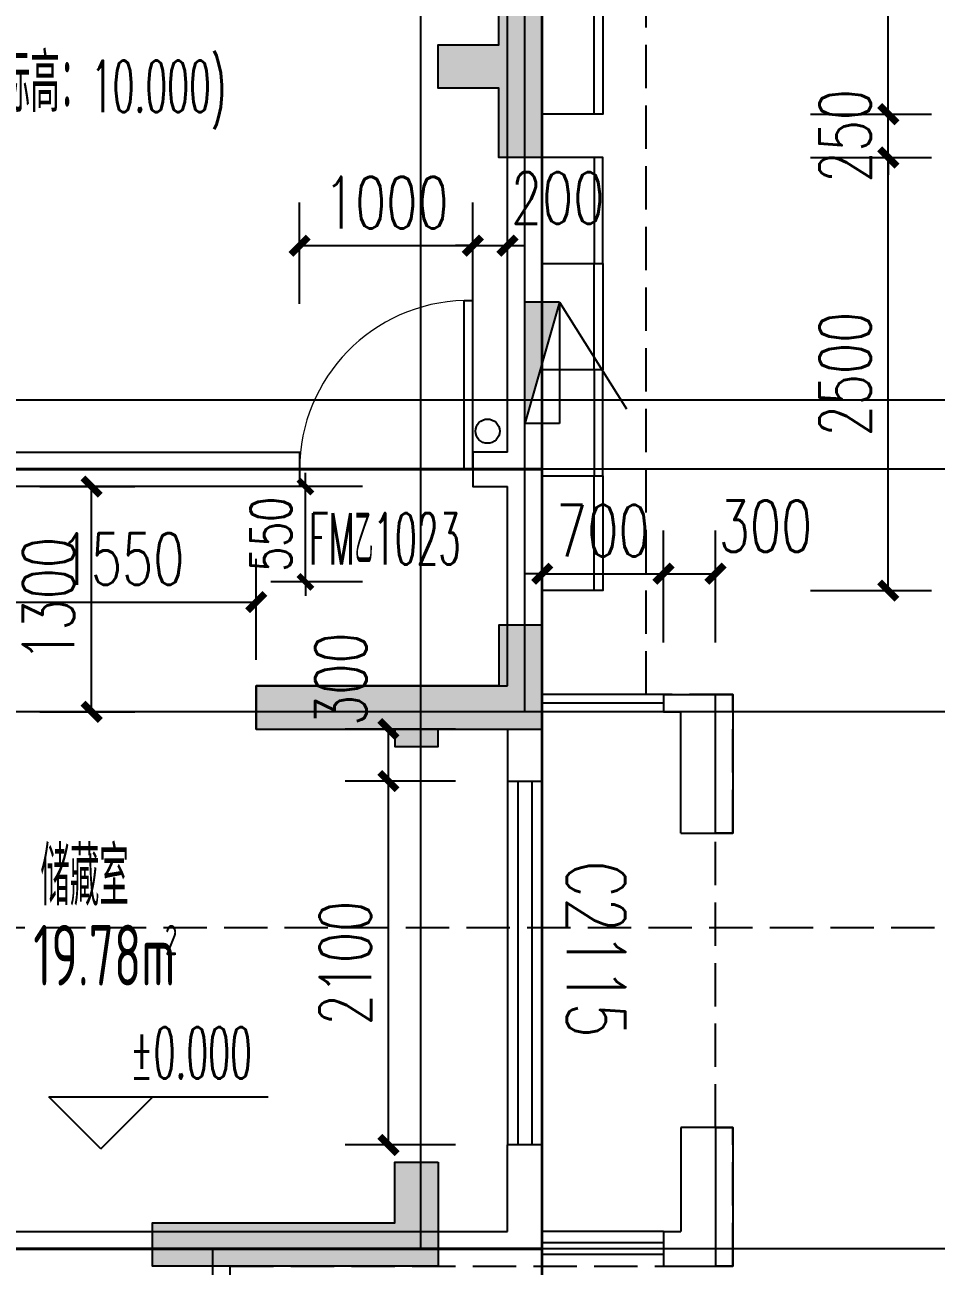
# Model space of a CAD drawing. Extents: x -59851 to 653804, y -249523 to 437614.
# Drawn here: x -1400 to 3860, y 206688 to 213854 of the extents above; entities that cross this region are included whole.
import ezdxf

# ---------------------------------------------------------------- set-up
doc = ezdxf.new("R2010")
doc.units = 0
doc.header["$LTSCALE"] = 1000
doc.header["$MEASUREMENT"] = 0
doc.linetypes.add('DASH', pattern=[0.35, 0.25, -0.1])
for name, color, linetype in [('-消防立管', 1, 'Continuous'), ('A-ROOF', 7, 'Continuous'), ('A-信报箱', 5, 'Continuous'), ('A-外装饰线脚', 7, 'Continuous'), ('A-第三道尺寸线', 105, 'Continuous'), ('AE-FLOR', 151, 'Continuous'), ('DIM_ELEV', 3, 'Continuous'), ('DIM_SYMB', 3, 'Continuous'), ('DOOR_FIRE', 4, 'Continuous'), ('DOOR_FIRE_TEXT', 7, 'Continuous'), ('DOTE', 16, 'Continuous'), ('LVTRY', 5, 'Continuous'), ('PUB_HATCH', 8, 'Continuous'), ('PUB_TEXT', 7, 'Continuous'), ('WALL', 2, 'Continuous'), ('WINDOW', 4, 'Continuous'), ('剪力墙', 6, 'Continuous'), ('栏杆', 142, 'Continuous')]:
    doc.layers.add(name, color=color, linetype=linetype)
doc.layers.add('33计全面积外廓线', color=21, linetype='Continuous', lineweight=35)
doc.styles.add('_TCH_DIM', font='SIMPLEX.shx', dxfattribs={"width": 0.7, "bigfont": 'GBCBIG.shx'})
doc.styles.add('_TCH_DIM_T3', font='SIMPLEX.shx', dxfattribs={"width": 0.705882, "bigfont": 'GBCBIG.shx'})
doc.styles.add('_TCH_WINDOW', font='SIMPLEX.shx', dxfattribs={"width": 0.7, "height": 3.5, "bigfont": 'GBCBIG.shx'})
doc.styles.get("Standard").update_dxf_attribs({"font": 'gbenor.shx', "width": 0.7, "bigfont": 'gbcbig.shx'})
doc.dimstyles.new('_TCH_ARCH&&100', dxfattribs={"dimtxt": 297.5, "dimasz": 100, "dimexe": 250, "dimexo": 300, "dimgap": 100, "dimtad": 1, "dimdec": 0, "dimzin": 0, "dimdsep": 46, "dimtxsty": '_TCH_DIM_T3', "dimblk": 'ARCHTICK', "dimcen": 0.09, "dimclrt": 7, "dimazin": 2, "dimtfac": 1, "dimtdec": 0, "dimtix": 1, "dimtmove": 2, "dimatfit": 3, "dimfxl": 0, "dimtolj": 1, "dimtzin": 0, "dimarcsym": 0})
doc.dimstyles.new('_TCH_ARCH&&80', dxfattribs={"dimtxt": 238, "dimasz": 80, "dimexe": 200, "dimexo": 240, "dimgap": 80, "dimtad": 1, "dimdec": 0, "dimzin": 0, "dimdsep": 46, "dimtxsty": '_TCH_DIM_T3', "dimblk": 'ARCHTICK', "dimcen": 0.09, "dimclrt": 7, "dimazin": 2, "dimtfac": 1, "dimtdec": 0, "dimtix": 1, "dimtmove": 2, "dimatfit": 3, "dimfxl": 0, "dimtolj": 1, "dimtzin": 0, "dimarcsym": 0})

# ---------------------------------------------------------------- blocks, each defined once
blk = doc.blocks.new('zzlk0330')
at = {"layer": 'A-ROOF', "linetype": 'DASH'}
blk.add_lwpolyline([(4586.3, 136588.3), (4586.3, 143088.3), (3986.3, 143088.3), (3986.3, 146388.3), (-213.7, 146388.3), (-213.7, 147288.3), (2686.3, 147288.3), (2686.3, 148088.3), (2586.3, 148088.3), (2586.3, 149788.3), (2686.3, 149788.3), (2686.3, 150588.3), (2186.3, 150588.3), (2186.3, 156988.3), (1586.3, 156988.3), (1586.3, 157888.3), (-8513.7, 157888.3), (-8513.7, 155088.3), (-20113.7, 155088.3)], dxfattribs=at)
blk = doc.blocks.new('xbx0102')
at = {"layer": 'LVTRY'}
for p, q in [((33757.4, 215617.1), (34419.9, 215617.1)), ((35032.4, 215617.1), (34419.9, 215617.1)), ((35032.4, 215617.1), (35644.9, 215617.1)), ((36257.4, 215617.1), (35644.9, 215617.1))]:
    blk.add_line(p, q, dxfattribs=at)
for points in [[(33757.4, 215917.1), (34419.9, 215917.1), (34419.9, 215567.1), (33757.4, 215567.1)], [(35032.4, 215917.1), (34419.9, 215917.1), (34419.9, 215567.1), (35032.4, 215567.1)], [(35032.4, 215917.1), (35644.9, 215917.1), (35644.9, 215567.1), (35032.4, 215567.1)], [(36257.4, 215917.1), (35644.9, 215917.1), (35644.9, 215567.1), (36257.4, 215567.1)]]:
    blk.add_lwpolyline(points, close=True, dxfattribs=at)
blk = doc.blocks.new('shoucengjianliqiang0505')
at = {"layer": 'PUB_HATCH'}
h = blk.add_hatch(color=256, dxfattribs=at)
h.dxf.hatch_style = 1
h.paths.add_polyline_path([(-14847.5, 486543.5), (-14447.5, 486543.5), (-14447.5, 486143.5), (-14847.5, 486143.5)])
h.paths.add_polyline_path([(-8747.5, 486543.5), (-8347.5, 486543.5), (-8347.5, 486143.5), (-8747.5, 486143.5)])
h.paths.add_polyline_path([(-8747.5, 490543.5), (-8347.5, 490543.5), (-8347.5, 490143.5), (-8747.5, 490143.5)])
h.paths.add_polyline_path([(-14847.5, 490543.5), (-14447.5, 490543.5), (-14447.5, 490143.5), (-14847.5, 490143.5)])
h.paths.add_polyline_path([(-14847.5, 482143.5), (-14447.5, 482143.5), (-14447.5, 481743.5), (-14847.5, 481743.5)])
h.paths.add_polyline_path([(-8747.5, 482143.5), (-8347.5, 482143.5), (-8347.5, 481743.5), (-8747.5, 481743.5)])
h.paths.add_polyline_path([(-46847.5, 497943.5), (-46447.5, 497943.5), (-46447.5, 497543.5), (-46847.5, 497543.5)])
h.paths.add_polyline_path([(-46847.5, 501743.5), (-46447.5, 501743.5), (-46447.5, 501343.5), (-46847.5, 501343.5)])
h.paths.add_polyline_path([(-53547.5, 501742.2), (-53147.5, 501742.2), (-53147.5, 501342.2), (-53547.5, 501342.2)])
h.paths.add_polyline_path([(-63047.5, 504093.5), (-63047.5, 504343.5), (-63647.5, 504343.5), (-63647.5, 502543.5), (-63847.5, 502543.5), (-63847.5, 502293.5), (-63397.5, 502293.5), (-63397.5, 504093.5)])
h.paths.add_polyline_path([(-37147.5, 500843.5), (-35547.5, 500843.5), (-35547.5, 497943.5), (-37147.5, 497943.5), (-37147.5, 498143.5), (-35747.5, 498143.5), (-35747.5, 500643.5), (-37147.5, 500643.5)])
h.paths.add_polyline_path([(-29697.5, 483743.5), (-29697.5, 484993.5), (-29447.5, 484993.5), (-29447.5, 483343.5), (-30047.5, 483343.5), (-30047.5, 483743.5)])
h.paths.add_polyline_path([(-33047.5, 484993.5), (-32797.5, 484993.5), (-32797.5, 483743.5), (-32447.5, 483743.5), (-32447.5, 483343.5), (-33047.5, 483343.5)])
h.paths.add_polyline_path([(-36497.5, 483743.5), (-36497.5, 484993.5), (-36247.5, 484993.5), (-36247.5, 483343.5), (-36847.5, 483343.5), (-36847.5, 483743.5)])
h.paths.add_polyline_path([(-43247.5, 484993.5), (-42997.5, 484993.5), (-42997.5, 483743.5), (-42647.5, 483743.5), (-42647.5, 483343.5), (-43247.5, 483343.5)])
h.paths.add_polyline_path([(-50097.5, 483743.5), (-50097.5, 484993.5), (-49847.5, 484993.5), (-49847.5, 483343.5), (-50447.5, 483343.5), (-50447.5, 483743.5)])
h.paths.add_polyline_path([(-56847.5, 484993.5), (-56597.5, 484993.5), (-56597.5, 483743.5), (-56247.5, 483743.5), (-56247.5, 483343.5), (-56847.5, 483343.5)])
h.paths.add_polyline_path([(-63697.5, 485843.5), (-63447.5, 485843.5), (-63447.5, 483343.5), (-64047.5, 483343.5), (-64047.5, 483743.5), (-63697.5, 483743.5)])
h.paths.add_polyline_path([(-54647.5, 492143.5), (-54047.5, 492143.5), (-54047.5, 492543.5), (-54647.5, 492543.5)])
h.paths.add_polyline_path([(-52647.5, 492543.5), (-52047.5, 492543.5), (-52047.5, 492143.5), (-52647.5, 492143.5)])
h.paths.add_polyline_path([(-39047.5, 492543.5), (-38447.5, 492543.5), (-38447.5, 492143.5), (-39047.5, 492143.5)])
h.paths.add_polyline_path([(-45347.5, 495843.5), (-44747.5, 495843.5), (-44747.5, 496243.5), (-45347.5, 496243.5)])
h.paths.add_polyline_path([(-55847.5, 497943.5), (-55247.5, 497943.5), (-55247.5, 497543.5), (-55847.5, 497543.5)])
h.paths.add_polyline_path([(-55847.5, 495843.5), (-55247.5, 495843.5), (-55247.5, 496243.5), (-55847.5, 496243.5)])
h.paths.add_polyline_path([(-60247.5, 495843.5), (-59647.5, 495843.5), (-59647.5, 496243.5), (-60247.5, 496243.5)])
h.paths.add_polyline_path([(-21247.5, 500843.5), (-21247.5, 499443.5), (-21497.5, 499443.5), (-21497.5, 499843.5), (-21847.5, 499843.5), (-21847.5, 500093.5), (-21497.5, 500093.5), (-21497.5, 500843.5)])
h.paths.add_polyline_path([(-42947.5, 497543.5), (-42547.5, 497543.5), (-42547.5, 498143.5), (-42747.5, 498143.5), (-42747.5, 500643.5), (-42147.5, 500643.5), (-42147.5, 500843.5), (-42947.5, 500843.5), (-42947.5, 497943.5)])
h.paths.add_polyline_path([(-21247.5, 496143.5), (-21247.5, 496743.5), (-21497.5, 496743.5), (-21497.5, 496393.5), (-22897.5, 496393.5), (-22897.5, 496143.5), (-22097.5, 496143.5), (-22097.5, 496043.5), (-21847.5, 496043.5), (-21847.5, 496143.5)])
h.paths.add_polyline_path([(-30847.5, 497543.5), (-30847.5, 497943.5), (-32297.5, 497943.5), (-32297.5, 498143.5), (-30647.5, 498143.5), (-30647.5, 497743.5), (-30247.5, 497743.5), (-30247.5, 497543.5)])
h.paths.add_polyline_path([(-18847.5, 489093.5), (-18847.5, 487443.5), (-19097.5, 487443.5), (-19097.5, 487993.5), (-19447.5, 487993.5), (-19447.5, 488243.5), (-19097.5, 488243.5), (-19097.5, 489093.5)])
h.paths.add_polyline_path([(-60022.5, 489043.5), (-60272.5, 489043.5), (-60272.5, 491443.5), (-60022.5, 491443.5), (-60022.5, 489243.5)])
h.paths.add_polyline_path([(-28347.5, 499193.5), (-28347.5, 497543.5), (-28747.5, 497543.5), (-28747.5, 497743.5), (-28547.5, 497743.5), (-28547.5, 499193.5)])
h.paths.add_polyline_path([(-41147.5, 492343.5), (-40447.5, 492343.5), (-40447.5, 490693.5), (-40697.5, 490693.5), (-40697.5, 492093.5), (-41147.5, 492093.5)])
h.paths.add_polyline_path([(-30847.5, 500643.5), (-31347.5, 500643.5), (-31347.5, 503643.5), (-28347.5, 503643.5), (-28347.5, 501443.5), (-28707.5, 501443.5), (-28707.5, 501643.5), (-28547.5, 501643.5), (-28547.5, 503443.5), (-31147.5, 503443.5), (-31147.5, 501643.5), (-30747.5, 501643.5), (-30747.5, 501443.5), (-31147.5, 501443.5), (-31147.5, 500943.5), (-30647.5, 500943.5), (-30647.5, 500643.5)])
h.paths.add_polyline_path([(-42947.5, 495543.5), (-42947.5, 496243.5), (-40447.5, 496243.5), (-40447.5, 493743.5), (-42947.5, 493743.5), (-42947.5, 494443.5), (-42747.5, 494443.5), (-42747.5, 493943.5), (-40647.5, 493943.5), (-40647.5, 496043.5), (-42747.5, 496043.5), (-42747.5, 495543.5)])
h.paths.add_polyline_path([(-21247.5, 502643.5), (-21247.5, 503643.5), (-22897.5, 503643.5), (-22897.5, 503393.5), (-21497.5, 503393.5), (-21497.5, 502643.5)])
h.paths.add_polyline_path([(-22747.5, 492143.5), (-23247.5, 492143.5), (-23247.5, 490493.5), (-22997.5, 490493.5), (-22997.5, 491893.5), (-22747.5, 491893.5)])
h.paths.add_polyline_path([(-22672.5, 488243.5), (-22422.5, 488243.5), (-22422.5, 485743.5), (-22672.5, 485743.5), (-22672.5, 488043.5)])
h.paths.add_polyline_path([(-21847.5, 493643.5), (-21847.5, 493043.5), (-23497.5, 493043.5), (-23497.5, 493293.5), (-22097.5, 493293.5), (-22097.5, 493643.5)])
h.paths.add_polyline_path([(-18847.5, 491543.5), (-18847.5, 492143.5), (-20497.5, 492143.5), (-20497.5, 491893.5), (-19097.5, 491893.5), (-19097.5, 491543.5)])
h.paths.add_polyline_path([(-18847.5, 482443.5), (-18847.5, 481743.5), (-20497.5, 481743.5), (-20497.5, 481993.5), (-19097.5, 481993.5), (-19097.5, 482443.5)])
h.paths.add_polyline_path([(-22047.5, 481743.5), (-22497.5, 481743.5), (-22697.5, 481743.5), (-22697.5, 483343.5), (-23047.5, 483343.5), (-23047.5, 483593.5), (-22447.5, 483593.5), (-22447.5, 481993.5), (-22047.5, 481993.5)])
h.paths.add_polyline_path([(-26797.5, 490843.5), (-26047.5, 490843.5), (-26047.5, 489043.5), (-26297.5, 489043.5), (-26297.5, 490593.5), (-26797.5, 490593.5)])
h.paths.add_polyline_path([(-32447.5, 490843.5), (-33047.5, 490843.5), (-33047.5, 489043.5), (-32797.5, 489043.5), (-32797.5, 490593.5), (-32447.5, 490593.5)])
h.paths.add_polyline_path([(-35847.5, 489293.5), (-36197.5, 489293.5), (-36197.5, 492093.5), (-35847.5, 492093.5), (-35847.5, 492343.5), (-36447.5, 492343.5), (-36447.5, 489043.5), (-36197.5, 489043.5), (-35847.5, 489043.5)])
h.paths.add_polyline_path([(-39872.5, 489243.5), (-39622.5, 489243.5), (-39622.5, 486543.5), (-39872.5, 486543.5), (-39872.5, 489043.5)])
h.paths.add_polyline_path([(-43647.5, 489293.5), (-43297.5, 489293.5), (-43297.5, 492093.5), (-43797.5, 492093.5), (-43797.5, 492343.5), (-43047.5, 492343.5), (-43047.5, 489043.5), (-43297.5, 489043.5), (-43647.5, 489043.5)])
h.paths.add_polyline_path([(-46672.5, 492343.5), (-46422.5, 492343.5), (-46422.5, 489043.5), (-46672.5, 489043.5), (-46672.5, 492143.5)])
h.paths.add_polyline_path([(-53472.5, 489243.5), (-53222.5, 489243.5), (-53222.5, 486543.5), (-53472.5, 486543.5), (-53472.5, 489043.5)])
h.paths.add_polyline_path([(-49447.5, 489293.5), (-49797.5, 489293.5), (-49797.5, 492093.5), (-49297.5, 492093.5), (-49297.5, 492343.5), (-50047.5, 492343.5), (-50047.5, 489043.5), (-49797.5, 489043.5), (-49447.5, 489043.5)])
h.paths.add_polyline_path([(-57247.5, 489293.5), (-56897.5, 489293.5), (-56897.5, 492093.5), (-57247.5, 492093.5), (-57247.5, 492343.5), (-56647.5, 492343.5), (-56647.5, 489043.5), (-56897.5, 489043.5), (-57247.5, 489043.5)])
h.paths.add_polyline_path([(-60047.5, 498643.5), (-60047.5, 497543.5), (-62547.5, 497543.5), (-62547.5, 497793.5), (-60297.5, 497793.5), (-60297.5, 498643.5)])
h.paths.add_polyline_path([(-60047.5, 503543.5), (-60047.5, 504343.5), (-61697.5, 504343.5), (-61697.5, 504093.5), (-60297.5, 504093.5), (-60297.5, 503543.5)])
h.paths.add_polyline_path([(-67047.5, 491343.5), (-67047.5, 492243.5), (-64847.5, 492243.5), (-64847.5, 491993.5), (-66797.5, 491993.5), (-66797.5, 491343.5)])
h.paths.add_polyline_path([(-66447.5, 502543.5), (-67047.5, 502543.5), (-67047.5, 499893.5), (-66797.5, 499893.5), (-66797.5, 502293.5), (-66447.5, 502293.5)])
h.paths.add_polyline_path([(-66447.5, 483343.5), (-67047.5, 483343.5), (-67047.5, 485843.5), (-66797.5, 485843.5), (-66797.5, 483743.5), (-66447.5, 483743.5)])
edge = h.paths.add_edge_path()
edge.add_line((-26247.5, 494693.5), (-26247.5, 492343.5))
edge.add_line((-26247.5, 492343.5), (-26947.5, 492343.5))
edge.add_line((-26947.5, 492343.5), (-26947.5, 492143.5))
edge.add_line((-26947.5, 492143.5), (-26047.5, 492143.5))
edge.add_line((-26047.5, 492143.5), (-26047.5, 494693.5))
edge.add_line((-26247.5, 494693.5), (-26247.5, 495093.5))
edge = h.paths.add_edge_path()
edge.add_line((-26447.5, 483343.5), (-26447.5, 483593.5))
edge.add_line((-26447.5, 483593.5), (-26272.5, 483593.5))
edge.add_line((-26272.5, 483593.5), (-26272.5, 484993.5))
edge.add_line((-26272.5, 484993.5), (-26022.5, 484993.5))
edge.add_line((-26022.5, 484993.5), (-26022.5, 483593.5))
edge.add_line((-26022.5, 483593.5), (-25847.5, 483593.5))
edge.add_line((-25847.5, 483593.5), (-25847.5, 483343.5))
edge.add_line((-25847.5, 483343.5), (-26447.5, 483343.5))
edge.add_line((-26447.5, 483343.5), (-26047.5, 483343.5))
edge = h.paths.add_edge_path()
edge.add_line((-40047.5, 483343.5), (-40047.5, 483743.5))
edge.add_line((-40047.5, 483743.5), (-39872.5, 483743.5))
edge.add_line((-39872.5, 483743.5), (-39872.5, 484993.5))
edge.add_line((-39872.5, 484993.5), (-39622.5, 484993.5))
edge.add_line((-39622.5, 484993.5), (-39622.5, 483743.5))
edge.add_line((-39622.5, 483743.5), (-39447.5, 483743.5))
edge.add_line((-39447.5, 483743.5), (-39447.5, 483343.5))
edge.add_line((-39447.5, 483343.5), (-40047.5, 483343.5))
edge.add_line((-40047.5, 483343.5), (-39647.5, 483343.5))
edge = h.paths.add_edge_path()
edge.add_line((-46847.5, 483343.5), (-46847.5, 483593.5))
edge.add_line((-46847.5, 483593.5), (-46672.5, 483593.5))
edge.add_line((-46672.5, 483593.5), (-46672.5, 484993.5))
edge.add_line((-46672.5, 484993.5), (-46422.5, 484993.5))
edge.add_line((-46422.5, 484993.5), (-46422.5, 483593.5))
edge.add_line((-46422.5, 483593.5), (-46247.5, 483593.5))
edge.add_line((-46247.5, 483593.5), (-46247.5, 483343.5))
edge.add_line((-46247.5, 483343.5), (-46847.5, 483343.5))
edge.add_line((-46847.5, 483343.5), (-46447.5, 483343.5))
edge = h.paths.add_edge_path()
edge.add_line((-53647.5, 483343.5), (-53647.5, 483743.5))
edge.add_line((-53647.5, 483743.5), (-53472.5, 483743.5))
edge.add_line((-53472.5, 483743.5), (-53472.5, 484993.5))
edge.add_line((-53472.5, 484993.5), (-53222.5, 484993.5))
edge.add_line((-53222.5, 484993.5), (-53222.5, 483743.5))
edge.add_line((-53222.5, 483743.5), (-53047.5, 483743.5))
edge.add_line((-53047.5, 483743.5), (-53047.5, 483343.5))
edge.add_line((-53047.5, 483343.5), (-53647.5, 483343.5))
edge.add_line((-53647.5, 483343.5), (-53247.5, 483343.5))
edge = h.paths.add_edge_path()
edge.add_line((-60447.5, 483343.5), (-60447.5, 483593.5))
edge.add_line((-60447.5, 483593.5), (-60272.5, 483593.5))
edge.add_line((-60272.5, 483593.5), (-60272.5, 484993.5))
edge.add_line((-60272.5, 484993.5), (-60022.5, 484993.5))
edge.add_line((-60022.5, 484993.5), (-60022.5, 483593.5))
edge.add_line((-60022.5, 483593.5), (-59847.5, 483593.5))
edge.add_line((-59847.5, 483593.5), (-59847.5, 483343.5))
edge.add_line((-59847.5, 483343.5), (-60447.5, 483343.5))
edge.add_line((-60447.5, 483343.5), (-60047.5, 483343.5))
at = {"layer": '剪力墙', "color": 6, "linetype": 'Continuous'}
for points in [[(-21247.5, 500843.5), (-21247.5, 499443.5), (-21497.5, 499443.5), (-21497.5, 499843.5), (-21847.5, 499843.5), (-21847.5, 500093.5), (-21497.5, 500093.5), (-21497.5, 500843.5)], [(-21247.5, 496143.5), (-21247.5, 496743.5), (-21497.5, 496743.5), (-21497.5, 496393.5), (-22897.5, 496393.5), (-22897.5, 496143.5), (-22097.5, 496143.5), (-22097.5, 496043.5), (-21847.5, 496043.5), (-21847.5, 496143.5)], [(-21847.5, 493643.5), (-21847.5, 493043.5), (-23497.5, 493043.5), (-23497.5, 493293.5), (-22097.5, 493293.5), (-22097.5, 493643.5)]]:
    blk.add_lwpolyline(points, close=True, dxfattribs=at)
blk = doc.blocks.new('XHS1')
at = {"layer": '-消防立管'}
blk.add_hatch(color=253, dxfattribs=at).paths.add_polyline_path([(918395.2, -437306.6), (918595.2, -438006.6), (918595.2, -437306.6)])
for p, q in [((918395.2, -437306.6), (918595.2, -438006.6)), ((918395.2, -437306.6), (918395.2, -438006.6)), ((918395.2, -437306.6), (918595.2, -437306.6)), ((918595.2, -438006.6), (918595.2, -437306.6)), ((918395.2, -438006.6), (918595.2, -438006.6))]:
    blk.add_line(p, q, dxfattribs=at)
at = {"ltscale": 0.5}
blk.add_line((918395.2, -437306.6), (918008.9, -437922.4), dxfattribs=at)
blk = doc.blocks.new('_ArchTick')
at = {"color": 0, "linetype": 'ByBlock', "const_width": 0.4}
blk.add_lwpolyline([(-0.5, -0.5), (0.5, 0.5)], dxfattribs=at)
blk = doc.blocks.new('*D1171')
at = {"layer": 'A-第三道尺寸线', "color": 0, "lineweight": -2, "transparency": 16777216}
for p, q in [((1586.3, 210288.3), (1586.3, 210935.5)), ((2286.3, 210288.3), (2286.3, 210935.5)), ((1586.3, 210685.5), (1486.3, 210685.5)), ((1586.3, 210685.5), (2286.3, 210685.5)), ((2286.3, 210685.5), (2386.3, 210685.5))]:
    blk.add_line(p, q, dxfattribs=at)
at = {"layer": 'Defpoints', "color": 0, "transparency": 16777216}
for p in [(2286.3, 210685.5), (1586.3, 209988.3), (2286.3, 209988.3)]:
    blk.add_point(p, dxfattribs=at)
at = {"layer": 'A-第三道尺寸线', "color": 0, "lineweight": -2, "transparency": 16777216, "xscale": 100, "yscale": 100, "zscale": 100}
blk.add_blockref('_ArchTick', (1586.3, 210685.5), dxfattribs=at)
at = {"layer": 'A-第三道尺寸线', "color": 0, "lineweight": -2, "transparency": 16777216, "xscale": 100, "yscale": 100, "zscale": 100, "rotation": 180}
blk.add_blockref('_ArchTick', (2286.3, 210685.5), dxfattribs=at)
at = {"layer": 'A-第三道尺寸线', "color": 7, "transparency": 16777216, "insert": (1936.3, 210934.2), "char_height": 297.5, "attachment_point": 5, "style": '_TCH_DIM_T3'}
blk.add_mtext('\\A1;700', dxfattribs=at)
blk = doc.blocks.new('*D1172')
at = {"layer": 'A-第三道尺寸线', "color": 0, "lineweight": -2, "transparency": 16777216}
for p, q in [((2286.3, 210288.3), (2286.3, 210935.5)), ((2586.3, 210288.3), (2586.3, 210935.5)), ((2286.3, 210685.5), (2586.3, 210685.5))]:
    blk.add_line(p, q, dxfattribs=at)
at = {"layer": 'Defpoints', "color": 0, "transparency": 16777216}
for p in [(2586.3, 210685.5), (2286.3, 209988.3), (2586.3, 209988.3)]:
    blk.add_point(p, dxfattribs=at)
at = {"layer": 'A-第三道尺寸线', "color": 0, "lineweight": -2, "transparency": 16777216, "xscale": 100, "yscale": 100, "zscale": 100, "rotation": 180}
blk.add_blockref('_ArchTick', (2286.3, 210685.5), dxfattribs=at)
at = {"layer": 'A-第三道尺寸线', "color": 0, "lineweight": -2, "transparency": 16777216, "xscale": 100, "yscale": 100, "zscale": 100}
blk.add_blockref('_ArchTick', (2586.3, 210685.5), dxfattribs=at)
at = {"layer": 'A-第三道尺寸线', "color": 7, "transparency": 16777216, "insert": (2875.3, 210960.5), "char_height": 297.5, "attachment_point": 5, "style": '_TCH_DIM_T3'}
blk.add_mtext('\\A1;300', dxfattribs=at)
blk = doc.blocks.new('*D2117')
at = {"layer": 'A-第三道尺寸线', "color": 0, "lineweight": -2, "transparency": 16777216}
for p, q in [((219.9, 211188.3), (219.9, 211268.3)), ((549.9, 211188.3), (19.9, 211188.3)), ((219.9, 210638.3), (219.9, 211188.3)), ((549.9, 210638.3), (19.9, 210638.3)), ((219.9, 210638.3), (219.9, 210558.3))]:
    blk.add_line(p, q, dxfattribs=at)
at = {"layer": 'Defpoints', "color": 0, "transparency": 16777216}
for p in [(219.9, 211188.3), (789.9, 211188.3), (789.9, 210638.3)]:
    blk.add_point(p, dxfattribs=at)
at = {"layer": 'A-第三道尺寸线', "color": 0, "lineweight": -2, "transparency": 16777216, "xscale": 80, "yscale": 80, "zscale": 80}
for p, rotation in [((219.9, 211188.3), 270), ((219.9, 210638.3), 90)]:
    blk.add_blockref('_ArchTick', p, dxfattribs=dict(at, rotation=rotation))
at = {"layer": 'A-第三道尺寸线', "color": 7, "transparency": 16777216, "insert": (20.9, 210913.3), "char_height": 238, "attachment_point": 5, "rotation": 90, "style": '_TCH_DIM_T3'}
blk.add_mtext('\\A1;550', dxfattribs=at)
blk = doc.blocks.new('*D2816')
at = {"layer": 'A-第三道尺寸线', "color": 0, "lineweight": -2, "transparency": 16777216}
for p, q in [((3135.7, 215838.3), (3834.1, 215838.3)), ((3584.1, 213338.3), (3584.1, 215838.3)), ((3135.7, 213338.3), (3834.1, 213338.3))]:
    blk.add_line(p, q, dxfattribs=at)
at = {"layer": 'Defpoints', "color": 0, "transparency": 16777216}
for p in [(2835.7, 215838.3), (3584.1, 215838.3), (2835.7, 213338.3)]:
    blk.add_point(p, dxfattribs=at)
at = {"layer": 'A-第三道尺寸线', "color": 0, "lineweight": -2, "transparency": 16777216, "xscale": 100, "yscale": 100, "zscale": 100}
for p, rotation in [((3584.1, 215838.3), 90), ((3584.1, 213338.3), 270)]:
    blk.add_blockref('_ArchTick', p, dxfattribs=dict(at, rotation=rotation))
at = {"layer": 'A-第三道尺寸线', "color": 7, "transparency": 16777216, "insert": (3335.3, 214588.3), "char_height": 297.5, "attachment_point": 5, "rotation": 90, "style": '_TCH_DIM_T3'}
blk.add_mtext('\\A1;2500', dxfattribs=at)
blk = doc.blocks.new('*D2817')
at = {"layer": 'A-第三道尺寸线', "color": 0, "lineweight": -2, "transparency": 16777216}
for p, q in [((3584.1, 213338.3), (3584.1, 213438.3)), ((3135.7, 213338.3), (3834.1, 213338.3)), ((3584.1, 213088.3), (3584.1, 213338.3)), ((3135.7, 213088.3), (3834.1, 213088.3)), ((3584.1, 213088.3), (3584.1, 212988.3))]:
    blk.add_line(p, q, dxfattribs=at)
at = {"layer": 'Defpoints', "color": 0, "transparency": 16777216}
for p in [(2835.7, 213338.3), (3584.1, 213338.3), (2835.7, 213088.3)]:
    blk.add_point(p, dxfattribs=at)
at = {"layer": 'A-第三道尺寸线', "color": 0, "lineweight": -2, "transparency": 16777216, "xscale": 100, "yscale": 100, "zscale": 100}
for p, rotation in [((3584.1, 213338.3), 270), ((3584.1, 213088.3), 90)]:
    blk.add_blockref('_ArchTick', p, dxfattribs=dict(at, rotation=rotation))
at = {"layer": 'A-第三道尺寸线', "color": 7, "transparency": 16777216, "insert": (3335.3, 213213.3), "char_height": 297.5, "attachment_point": 5, "rotation": 90, "style": '_TCH_DIM_T3'}
blk.add_mtext('\\A1;250', dxfattribs=at)
blk = doc.blocks.new('*D2818')
at = {"layer": 'A-第三道尺寸线', "color": 0, "lineweight": -2, "transparency": 16777216}
for p, q in [((3135.7, 213088.3), (3834.1, 213088.3)), ((3584.1, 210588.3), (3584.1, 213088.3)), ((3135.7, 210588.3), (3834.1, 210588.3))]:
    blk.add_line(p, q, dxfattribs=at)
at = {"layer": 'Defpoints', "color": 0, "transparency": 16777216}
for p in [(2835.7, 213088.3), (3584.1, 213088.3), (2835.7, 210588.3)]:
    blk.add_point(p, dxfattribs=at)
at = {"layer": 'A-第三道尺寸线', "color": 0, "lineweight": -2, "transparency": 16777216, "xscale": 100, "yscale": 100, "zscale": 100}
for p, rotation in [((3584.1, 213088.3), 90), ((3584.1, 210588.3), 270)]:
    blk.add_blockref('_ArchTick', p, dxfattribs=dict(at, rotation=rotation))
at = {"layer": 'A-第三道尺寸线', "color": 7, "transparency": 16777216, "insert": (3335.3, 211838.3), "char_height": 297.5, "attachment_point": 5, "rotation": 90, "style": '_TCH_DIM_T3'}
blk.add_mtext('\\A1;2500', dxfattribs=at)
blk = doc.blocks.new('shoucengxianjiao0328')
at = {"layer": 'A-外装饰线脚'}
for points in [[(-182245.6, 170086.2), (-182145.6, 170086.2), (-182145.6, 169286.2), (-182245.6, 169286.2)], [(-182245.6, 167586.2), (-182145.6, 167586.2), (-182145.6, 166786.2), (-182245.6, 166786.2)]]:
    blk.add_lwpolyline(points, dxfattribs=at)
blk = doc.blocks.new('roofzhouxian')
at = {"layer": 'DOTE'}
for p, q in [((-2992.1, -294294.7), (-2992.1, -279123.5)), ((-2392.1, -291194.7), (-2392.1, -279123.5)), ((11693.8, -289394.7), (-25892.1, -289394.7)), ((11693.8, -289794.7), (-49367, -289794.7)), ((11693.8, -291194.7), (-25892.1, -291194.7)), ((11693.8, -294294.7), (-7192.1, -294294.7)), ((-4192.1, -309503), (-4192.1, -294294.7))]:
    blk.add_line(p, q, dxfattribs=at)
blk = doc.blocks.new('$DorLib2D$00000001')
for p, q in [((0.45, 0.975), (0.5, 0.975)), ((0.45, 0), (0.45, 0.975)), ((0.5, 0), (0.5, 0.975)), ((0.5, 0), (0.45, 0))]:
    blk.add_line(p, q)
at = {"lineweight": 13}
blk.add_arc((0.475, 0), 0.975, 91.46928, 180, dxfattribs=at)
blk = doc.blocks.new('*D3598')
at = {"layer": 'A-第三道尺寸线', "color": 0, "lineweight": -2, "transparency": 16777216}
for p, q in [((1086.3, 209488.3), (449, 209488.3)), ((699, 207388.3), (699, 209488.3)), ((1086.3, 207388.3), (449, 207388.3))]:
    blk.add_line(p, q, dxfattribs=at)
at = {"layer": 'Defpoints', "color": 0, "transparency": 16777216}
for p in [(699, 209488.3), (1386.3, 209488.3), (1386.3, 207388.3)]:
    blk.add_point(p, dxfattribs=at)
at = {"layer": 'A-第三道尺寸线', "color": 0, "lineweight": -2, "transparency": 16777216, "xscale": 100, "yscale": 100, "zscale": 100}
for p, rotation in [((699, 209488.3), 90), ((699, 207388.3), 270)]:
    blk.add_blockref('_ArchTick', p, dxfattribs=dict(at, rotation=rotation))
at = {"layer": 'A-第三道尺寸线', "color": 7, "transparency": 16777216, "insert": (450.2, 208438.3), "char_height": 297.5, "attachment_point": 5, "rotation": 90, "style": '_TCH_DIM_T3'}
blk.add_mtext('\\A1;2100', dxfattribs=at)
blk = doc.blocks.new('*D3599')
at = {"layer": 'A-第三道尺寸线', "color": 0, "lineweight": -2, "transparency": 16777216}
for p, q in [((1086.3, 209788.3), (449, 209788.3)), ((699, 209488.3), (699, 209788.3)), ((1086.3, 209488.3), (449, 209488.3))]:
    blk.add_line(p, q, dxfattribs=at)
at = {"layer": 'Defpoints', "color": 0, "transparency": 16777216}
for p in [(699, 209788.3), (1386.3, 209788.3), (1386.3, 209488.3)]:
    blk.add_point(p, dxfattribs=at)
at = {"layer": 'A-第三道尺寸线', "color": 0, "lineweight": -2, "transparency": 16777216, "xscale": 100, "yscale": 100, "zscale": 100}
for p, rotation in [((699, 209788.3), 90), ((699, 209488.3), 270)]:
    blk.add_blockref('_ArchTick', p, dxfattribs=dict(at, rotation=rotation))
at = {"layer": 'A-第三道尺寸线', "color": 7, "transparency": 16777216, "insert": (424, 210077.3), "char_height": 297.5, "attachment_point": 5, "rotation": 90, "style": '_TCH_DIM_T3'}
blk.add_mtext('\\A1;300', dxfattribs=at)
blk = doc.blocks.new('*D3608')
at = {"layer": 'A-第三道尺寸线', "color": 0, "lineweight": -2, "transparency": 16777216}
for p, q in [((186.3, 212244.3), (186.3, 212829.5)), ((1186.3, 212244.3), (1186.3, 212829.5)), ((186.3, 212579.5), (1186.3, 212579.5))]:
    blk.add_line(p, q, dxfattribs=at)
at = {"layer": 'Defpoints', "color": 0, "transparency": 16777216}
for p in [(1186.3, 212579.5), (186.3, 211944.3), (1186.3, 211944.3)]:
    blk.add_point(p, dxfattribs=at)
at = {"layer": 'A-第三道尺寸线', "color": 0, "lineweight": -2, "transparency": 16777216, "xscale": 100, "yscale": 100, "zscale": 100, "rotation": 180}
blk.add_blockref('_ArchTick', (186.3, 212579.5), dxfattribs=at)
at = {"layer": 'A-第三道尺寸线', "color": 0, "lineweight": -2, "transparency": 16777216, "xscale": 100, "yscale": 100, "zscale": 100}
blk.add_blockref('_ArchTick', (1186.3, 212579.5), dxfattribs=at)
at = {"layer": 'A-第三道尺寸线', "color": 7, "transparency": 16777216, "insert": (686.3, 212828.2), "char_height": 297.5, "attachment_point": 5, "style": '_TCH_DIM_T3'}
blk.add_mtext('\\A1;1000', dxfattribs=at)
blk = doc.blocks.new('*D3609')
at = {"layer": 'A-第三道尺寸线', "color": 0, "lineweight": -2, "transparency": 16777216}
for p, q in [((1186.3, 212244.3), (1186.3, 212829.5)), ((1386.3, 212244.3), (1386.3, 212829.5)), ((1186.3, 212579.5), (1086.3, 212579.5)), ((1186.3, 212579.5), (1386.3, 212579.5)), ((1386.3, 212579.5), (1486.3, 212579.5))]:
    blk.add_line(p, q, dxfattribs=at)
at = {"layer": 'Defpoints', "color": 0, "transparency": 16777216}
for p in [(1386.3, 212579.5), (1186.3, 211944.3), (1386.3, 211944.3)]:
    blk.add_point(p, dxfattribs=at)
at = {"layer": 'A-第三道尺寸线', "color": 0, "lineweight": -2, "transparency": 16777216, "xscale": 100, "yscale": 100, "zscale": 100}
blk.add_blockref('_ArchTick', (1186.3, 212579.5), dxfattribs=at)
at = {"layer": 'A-第三道尺寸线', "color": 0, "lineweight": -2, "transparency": 16777216, "xscale": 100, "yscale": 100, "zscale": 100, "rotation": 180}
blk.add_blockref('_ArchTick', (1386.3, 212579.5), dxfattribs=at)
at = {"layer": 'A-第三道尺寸线', "color": 7, "transparency": 16777216, "insert": (1675.3, 212854.5), "char_height": 297.5, "attachment_point": 5, "style": '_TCH_DIM_T3'}
blk.add_mtext('\\A1;200', dxfattribs=at)
blk = doc.blocks.new('*D3610')
at = {"layer": 'A-第三道尺寸线', "color": 0, "lineweight": -2, "transparency": 16777216}
for p, q in [((-1313.7, 211188.3), (-764, 211188.3)), ((-1014, 209888.3), (-1014, 211188.3)), ((-1313.7, 209888.3), (-764, 209888.3))]:
    blk.add_line(p, q, dxfattribs=at)
at = {"layer": 'Defpoints', "color": 0, "transparency": 16777216}
for p in [(-1613.7, 211188.3), (-1014, 211188.3), (-1613.7, 209888.3)]:
    blk.add_point(p, dxfattribs=at)
at = {"layer": 'A-第三道尺寸线', "color": 0, "lineweight": -2, "transparency": 16777216, "xscale": 100, "yscale": 100, "zscale": 100}
for p, rotation in [((-1014, 211188.3), 90), ((-1014, 209888.3), 270)]:
    blk.add_blockref('_ArchTick', p, dxfattribs=dict(at, rotation=rotation))
at = {"layer": 'A-第三道尺寸线', "color": 7, "transparency": 16777216, "insert": (-1262.7, 210538.3), "char_height": 297.5, "attachment_point": 5, "rotation": 90, "style": '_TCH_DIM_T3'}
blk.add_mtext('\\A1;1300', dxfattribs=at)
blk = doc.blocks.new('*D3613')
at = {"layer": 'A-第三道尺寸线', "color": 0, "lineweight": -2, "transparency": 16777216}
for p, q in [((-1613.7, 210188.3), (-1613.7, 210772)), ((-63.7, 210188.3), (-63.7, 210772)), ((-1613.7, 210522), (-63.7, 210522))]:
    blk.add_line(p, q, dxfattribs=at)
at = {"layer": 'Defpoints', "color": 0, "transparency": 16777216}
for p in [(-63.7, 210522), (-1613.7, 209888.3), (-63.7, 209888.3)]:
    blk.add_point(p, dxfattribs=at)
at = {"layer": 'A-第三道尺寸线', "color": 0, "lineweight": -2, "transparency": 16777216, "xscale": 100, "yscale": 100, "zscale": 100, "rotation": 180}
blk.add_blockref('_ArchTick', (-1613.7, 210522), dxfattribs=at)
at = {"layer": 'A-第三道尺寸线', "color": 0, "lineweight": -2, "transparency": 16777216, "xscale": 100, "yscale": 100, "zscale": 100}
blk.add_blockref('_ArchTick', (-63.7, 210522), dxfattribs=at)
at = {"layer": 'A-第三道尺寸线', "color": 7, "transparency": 16777216, "insert": (-838.7, 210770.8), "char_height": 297.5, "attachment_point": 5, "style": '_TCH_DIM_T3'}
blk.add_mtext('\\A1;1550', dxfattribs=at)

msp = doc.modelspace()

# ---------------------------------------------------------------- linework, layer by layer
at = {"layer": '-消防立管'}
msp.add_circle((1271, 211508.5), 70, dxfattribs=at)
at = {"layer": '33计全面积外廓线'}
for points in [[(-20013.7, 211688.3), (-7913.7, 211688.3), (-7913.7, 211288.3), (1586.3, 211288.3), (1586.3, 215838.3), (2686.3, 215838.3), (2686.3, 217288.3), (986.3, 217288.3), (986.3, 218188.3), (36.3, 218188.3), (-713.7, 217288.3), (-3713.7, 217288.3), (-4463.7, 218188.3), (-5413.7, 218188.3), (-5413.7, 217288.3), (-8513.7, 217288.3), (-8513.7, 214488.3), (-23713.7, 214488.3), (-23713.7, 207488.3), (-17713.7, 207488.3), (-17713.7, 209788.3), (-20013.7, 209788.3)], [(-3313.7, 211288.3), (-3313.7, 206788.3), (1586.3, 206788.3), (1586.3, 211288.3)]]:
    msp.add_lwpolyline(points, close=True, dxfattribs=at)
msp.add_lwpolyline([(-44213.7, 195388.3), (14486.3, 195388.3), (14486.3, 204188.3), (7986.3, 204188.3), (7986.3, 200188.3), (3986.3, 200188.3), (3986.3, 205788.3), (1586.3, 205788.3), (1586.3, 206788.3), (-3313.7, 206788.3), (-3313.7, 211288.3), (-7913.7, 211288.3), (-7913.7, 211688.3), (-20013.7, 211688.3), (-20013.7, 209788.3), (-17713.7, 209788.3), (-17713.7, 207488.3), (-23713.7, 207488.3)], dxfattribs=at)
at = {"layer": 'AE-FLOR'}
for points in [[(2286.3, 209988.3), (1586.3, 209988.3)], [(2286.3, 209888.3), (1586.3, 209888.3)], [(2286.3, 206888.3), (1586.3, 206888.3)]]:
    msp.add_lwpolyline(points, dxfattribs=at)
at = {"layer": 'DIM_ELEV'}
for p, q in [((-960.5, 207366.5), (-1260.5, 207666.5)), ((-1260.5, 207666.5), (5.5, 207666.5)), ((-960.5, 207366.5), (-660.5, 207666.5))]:
    msp.add_line(p, q, dxfattribs=at)
at = {"layer": 'DIM_SYMB', "linetype": 'DASH'}
msp.add_lwpolyline([(-45400, 208643.5), (4300.5, 208643.5)], dxfattribs=at)
at = {"layer": 'WALL'}
for p, q in [((1386.3, 211388.3), (1386.3, 215838.3)), ((1586.3, 211288.3), (1586.3, 215838.3)), ((1586.3, 209788.3), (1586.3, 211288.3)), ((1386.3, 210038.3), (1386.3, 211188.3)), ((-63.7, 209888.3), (-63.7, 210038.3)), ((-63.7, 210038.3), (1386.3, 210038.3)), ((2286.3, 209988.3), (2586.3, 209988.3)), ((2286.3, 209988.3), (2286.3, 209888.3)), ((2586.3, 209188.3), (2586.3, 209988.3)), ((-63.7, 209788.3), (-63.7, 209888.3)), ((2286.3, 209888.3), (2386.3, 209888.3)), ((2386.3, 209188.3), (2386.3, 209888.3)), ((-63.7, 209788.3), (1586.3, 209788.3)), ((1386.3, 209788.3), (1386.3, 209488.3)), ((1586.3, 209488.3), (1586.3, 209788.3)), ((1386.3, 209488.3), (1586.3, 209488.3)), ((1386.3, 209488.3), (1586.3, 209488.3)), ((2386.3, 209188.3), (2586.3, 209188.3)), ((2386.3, 207488.3), (2386.3, 206888.3)), ((2586.3, 207488.3), (2386.3, 207488.3)), ((2586.3, 207488.3), (2586.3, 206688.3)), ((1386.3, 206888.3), (1386.3, 207388.3)), ((1586.3, 207388.3), (1386.3, 207388.3)), ((1586.3, 206788.3), (1586.3, 207388.3)), ((-3213.7, 206888.3), (-313.7, 206888.3)), ((-313.7, 206888.3), (1386.3, 206888.3)), ((2286.3, 206888.3), (2386.3, 206888.3)), ((2286.3, 206888.3), (2286.3, 206688.3)), ((1586.3, 205788.3), (1586.3, 206788.3)), ((2286.3, 206688.3), (2586.3, 206688.3))]:
    msp.add_line(p, q, dxfattribs=at)
for points in [[(-1563.7, 211388.3), (186.3, 211388.3), (186.3, 211188.3), (-3213.7, 211188.3)], [(1386.3, 211388.3), (1186.3, 211388.3), (1186.3, 211188.3), (1386.3, 211188.3)]]:
    msp.add_lwpolyline(points, dxfattribs=at)
at = {"layer": 'WINDOW'}
for p, q in [((1386.3, 209488.3), (1386.3, 207388.3)), ((1446.3, 209488.3), (1446.3, 207388.3)), ((1526.3, 209488.3), (1526.3, 207388.3)), ((1586.3, 209488.3), (1586.3, 207388.3))]:
    msp.add_line(p, q, dxfattribs=at)
at = {"layer": '栏杆'}
for points in [[(2286.3, 209938.3), (1586.3, 209938.3)], [(2286.3, 206822.3), (1586.3, 206822.3)], [(2286.3, 206756.3), (1586.3, 206756.3)]]:
    msp.add_lwpolyline(points, dxfattribs=at)

# ---------------------------------------------------------------- block references
at = {"layer": '-消防立管', "xscale": -1}
msp.add_blockref('XHS1', (920081.5, 649559.2), dxfattribs=at)
for name, p in [('roofzhouxian', (3878.4, 501083)), ('shoucengxianjiao0328', (184831.9, 39902.1)), ('zzlk0330', (0, 59400)), ('shoucengjianliqiang0505', (22833.8, -286355.2))]:
    msp.add_blockref(name, p)
at = {"layer": 'A-信报箱', "rotation": 90}
for p in [(217503.4, 179581), (217503.4, 176831)]:
    msp.add_blockref('xbx0102', p, dxfattribs=at)
at = {"layer": 'DOOR_FIRE', "xscale": 1000, "yscale": 1000, "zscale": 200}
msp.add_blockref('$DorLib2D$00000001', (686.3, 211288.3), dxfattribs=at)

# ---------------------------------------------------------------- texts
at = {"layer": 'DOOR_FIRE_TEXT', "style": '_TCH_WINDOW', "width": 0.494118}
msp.add_text('FM乙1023', height=297.5, dxfattribs=at).set_placement((239.8, 210738.3))
at = {"layer": 'PUB_TEXT', "style": '_TCH_DIM'}
for s, height, width, p in [('绝对标高：', 337.59, 0.7, (-1878.8, 213350.2)), ('10.000)', 297.5, 0.494118, (-1018.7, 213350.2)), ('%%P0.000', 297.5, 0.494118, (-794.5, 207771.5))]:
    msp.add_text(s, height=height, dxfattribs=dict(at, width=width)).set_placement(p)
at = {"layer": 'PUB_TEXT', "width": 0.7}
for s, height, p in [('储藏室', 337.59, (-1309.9, 208769.8)), ('19.78m', 350, (-1350.9, 208308.4)), ('2', 175, (-590.2, 208483.4))]:
    msp.add_text(s, height=height, dxfattribs=at).set_placement(p)
at = {"layer": 'PUB_TEXT', "style": '_TCH_DIM', "width": 0.7}
msp.add_text('C2115', height=337.59, rotation=270, dxfattribs=at).set_placement((1727.8, 209028.9))

# ---------------------------------------------------------------- dimensions: what is measured, and where the dimension line sits
at = {"layer": 'A-第三道尺寸线'}
for p1, p2, distance, dimstyle, picture, middle in [((2835.7, 213338.3), (2835.7, 215838.3), -748.4, '_TCH_ARCH&&100', '*D2816', (3335.3, 214588.3)), ((2835.7, 213088.3), (2835.7, 213338.3), -748.4, '_TCH_ARCH&&100', '*D2817', (3335.3, 213213.3)), ((2835.7, 210588.3), (2835.7, 213088.3), -748.4, '_TCH_ARCH&&100', '*D2818', (3335.3, 211838.3)), ((186.3, 211944.3), (1186.3, 211944.3), 635.2, '_TCH_ARCH&&100', '*D3608', (686.3, 212828.2)), ((-1613.7, 209888.3), (-1613.7, 211188.3), -599.7, '_TCH_ARCH&&100', '*D3610', (-1262.7, 210538.3)), ((789.9, 210638.3), (789.9, 211188.3), 570, '_TCH_ARCH&&80', '*D2117', (20.9, 210913.3)), ((1586.3, 209988.3), (2286.3, 209988.3), 697.2, '_TCH_ARCH&&100', '*D1171', (1936.3, 210934.2)), ((-1613.7, 209888.3), (-63.7, 209888.3), 633.7, '_TCH_ARCH&&100', '*D3613', (-838.7, 210770.8)), ((1386.3, 207388.3), (1386.3, 209488.3), 687.3, '_TCH_ARCH&&100', '*D3598', (450.2, 208438.3))]:
    dim = msp.add_aligned_dim(p1=p1, p2=p2, distance=distance, dimstyle=dimstyle, dxfattribs=at)
    dim.commit()
    dim.dimension.update_dxf_attribs({"geometry": picture, "text_midpoint": middle})
for base, p1, p2, angle, picture, middle in [((1386.3, 212579.5), (1186.3, 211944.3), (1386.3, 211944.3), 0, '*D3609', (1675.3, 212854.5)), ((2586.3, 210685.5), (2286.3, 209988.3), (2586.3, 209988.3), 0, '*D1172', (2875.3, 210960.5)), ((699, 209788.3), (1386.3, 209488.3), (1386.3, 209788.3), 90, '*D3599', (424, 210077.3))]:
    dim = msp.add_linear_dim(base=base, p1=p1, p2=p2, angle=angle, dimstyle='_TCH_ARCH&&100', dxfattribs=at)
    dim.commit()
    dim.dimension.update_dxf_attribs({"geometry": picture, "text_midpoint": middle, "dimtype": 161})

doc.saveas('drawing.dxf')
